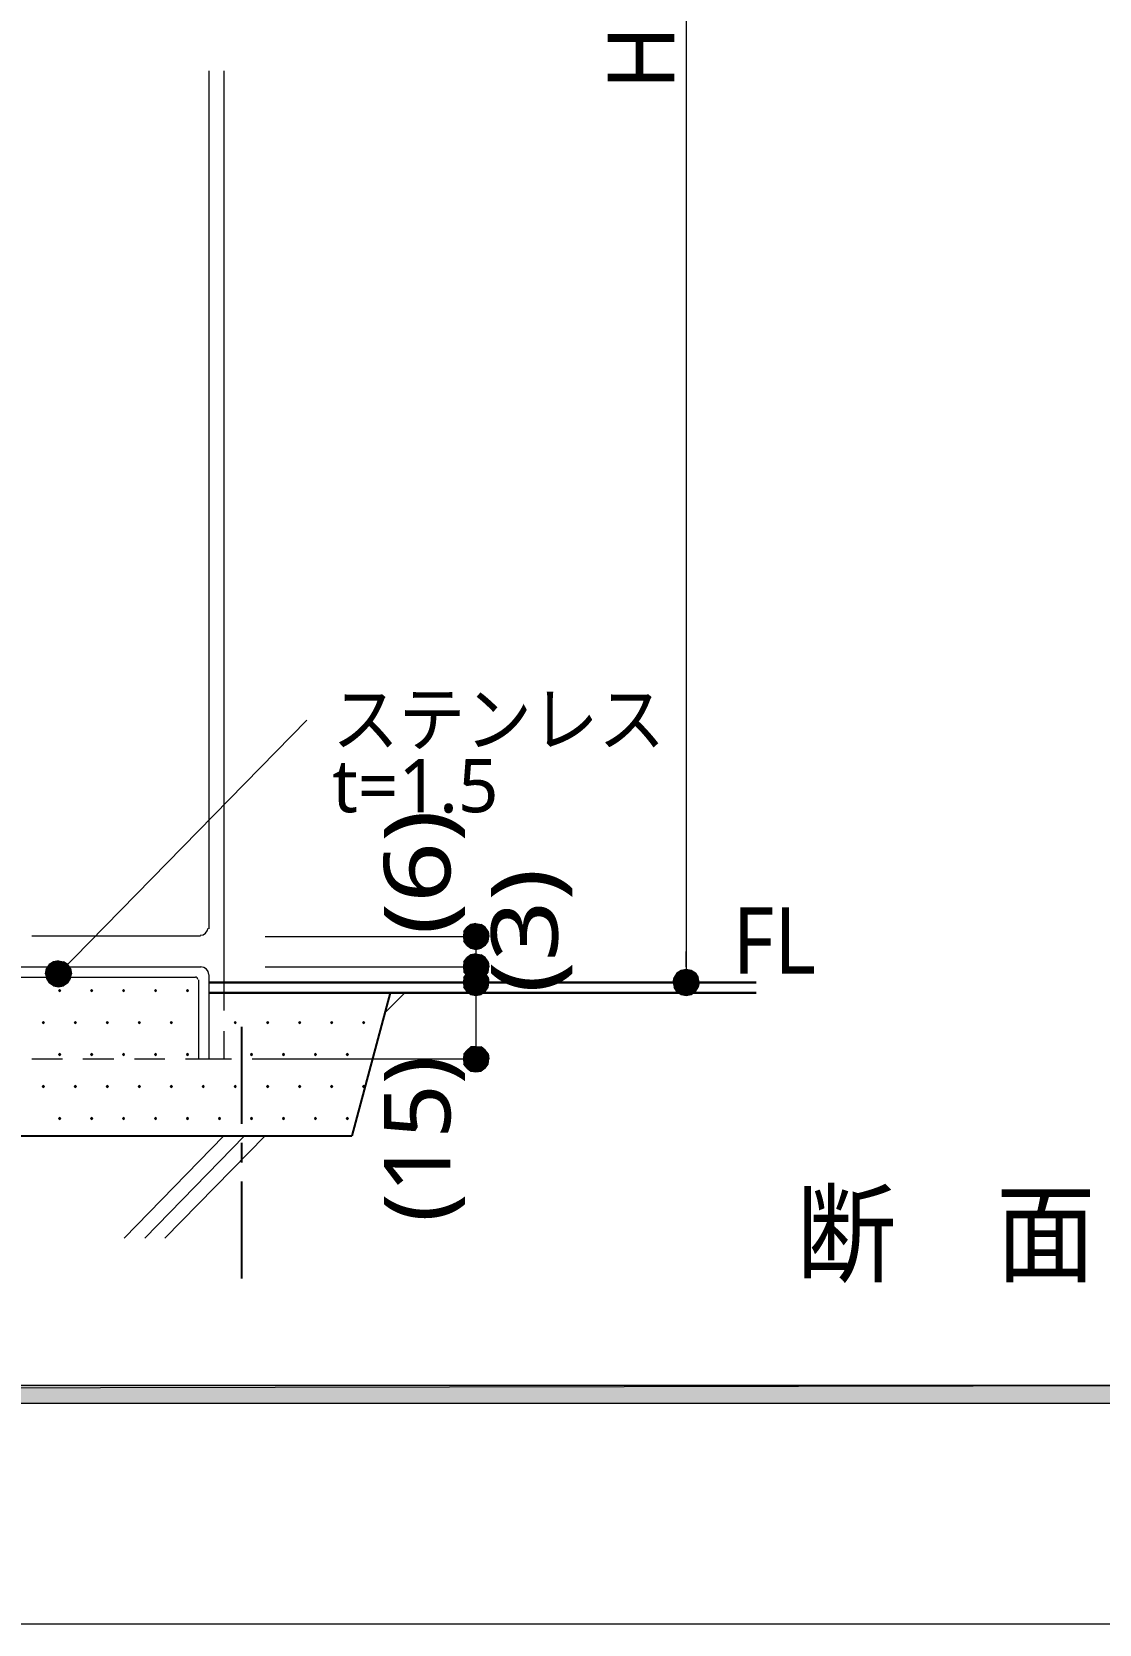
# Model space of a CAD drawing. Header units: millimetres. Extents: x 0 to 420, y 0 to 297.
# Drawn here: x 337 to 378.7, y 157 to 219.2 of the extents above; entities that cross this region are included whole.
import ezdxf
from ezdxf.enums import TextEntityAlignment as Align

# ---------------------------------------------------------------- set-up
doc = ezdxf.new("R2010")
doc.units = ezdxf.units.MM
doc.styles.add('kst32b', font='NotoSansJP-Variable.ttf')

msp = doc.modelspace()

# ---------------------------------------------------------------- hatches: boundary and pattern name
h = msp.add_hatch(color=7)
h.paths.add_polyline_path([(354.118, 184.319), (353.97, 184.213), (354.309, 183.854), (354.118, 184.319)])
h.paths.add_polyline_path([(353.97, 184.213), (354.309, 183.854), (353.843, 184.044), (353.97, 184.213)])
h.paths.add_polyline_path([(354.309, 183.854), (353.843, 184.044), (353.822, 183.854), (354.309, 183.854)])
h = msp.add_hatch(color=7)
h.paths.add_polyline_path([(354.669, 184.213), (354.521, 184.319), (354.309, 183.854), (354.669, 184.213)])
h.paths.add_polyline_path([(354.521, 184.319), (354.309, 183.854), (354.309, 184.362), (354.521, 184.319)])
h.paths.add_polyline_path([(354.309, 183.854), (354.309, 184.362), (354.118, 184.319), (354.309, 183.854)])
h = msp.add_hatch(color=7)
h.paths.add_polyline_path([(354.796, 183.663), (354.817, 183.854), (354.309, 183.854), (354.796, 183.663)])
h.paths.add_polyline_path([(354.817, 183.854), (354.309, 183.854), (354.796, 184.044), (354.817, 183.854)])
h.paths.add_polyline_path([(354.309, 183.854), (354.796, 184.044), (354.669, 184.213), (354.309, 183.854)])
h = msp.add_hatch(color=7)
h.paths.add_polyline_path([(353.822, 183.854), (353.843, 183.663), (354.309, 183.854), (353.822, 183.854)])
h.paths.add_polyline_path([(353.843, 183.663), (354.309, 183.854), (353.97, 183.494), (353.843, 183.663)])
h.paths.add_polyline_path([(354.309, 183.854), (353.97, 183.494), (354.118, 183.388), (354.309, 183.854)])
for points in [[(354.118, 183.388), (354.309, 183.346), (354.309, 183.854), (354.118, 183.388)], [(337.82, 182.859), (337.651, 182.753), (338.011, 182.393), (337.82, 182.859)], [(354.118, 182.181), (354.309, 182.16), (354.309, 182.668), (354.118, 182.181)], [(362.056, 182.245), (362.014, 182.054), (362.521, 182.054), (362.056, 182.245)], [(338.053, 181.779), (338.032, 181.758), (338.011, 181.737), (338.032, 181.716), (338.053, 181.695), (338.074, 181.716), (338.095, 181.737), (338.074, 181.758), (338.053, 181.779)], [(339.302, 181.779), (339.28, 181.758), (339.259, 181.737), (339.28, 181.716), (339.302, 181.695), (339.323, 181.716), (339.344, 181.737), (339.323, 181.758), (339.302, 181.779)], [(340.551, 181.779), (340.529, 181.758), (340.508, 181.737), (340.529, 181.716), (340.551, 181.695), (340.572, 181.716), (340.593, 181.737), (340.572, 181.758), (340.551, 181.779)], [(341.799, 181.779), (341.778, 181.758), (341.757, 181.737), (341.778, 181.716), (341.799, 181.695), (341.821, 181.716), (341.842, 181.737), (341.821, 181.758), (341.799, 181.779)], [(343.048, 181.779), (343.027, 181.758), (343.006, 181.737), (343.027, 181.716), (343.048, 181.695), (343.069, 181.716), (343.091, 181.737), (343.069, 181.758), (343.048, 181.779)], [(354.118, 181.589), (354.309, 181.546), (354.309, 182.054), (354.118, 181.589)], [(362.987, 181.864), (363.03, 182.054), (362.521, 182.054), (362.987, 181.864)], [(337.418, 180.53), (337.397, 180.509), (337.376, 180.488), (337.397, 180.467), (337.418, 180.446), (337.439, 180.467), (337.46, 180.488), (337.439, 180.509), (337.418, 180.53)], [(338.667, 180.53), (338.646, 180.509), (338.624, 180.488), (338.646, 180.467), (338.667, 180.446), (338.688, 180.467), (338.709, 180.488), (338.688, 180.509), (338.667, 180.53)], [(339.916, 180.53), (339.894, 180.509), (339.873, 180.488), (339.894, 180.467), (339.916, 180.446), (339.937, 180.467), (339.958, 180.488), (339.937, 180.509), (339.916, 180.53)], [(341.164, 180.53), (341.143, 180.509), (341.122, 180.488), (341.143, 180.467), (341.164, 180.446), (341.186, 180.467), (341.207, 180.488), (341.186, 180.509), (341.164, 180.53)], [(342.413, 180.53), (342.392, 180.509), (342.371, 180.488), (342.392, 180.467), (342.413, 180.446), (342.434, 180.467), (342.455, 180.488), (342.434, 180.509), (342.413, 180.53)], [(344.911, 180.53), (344.89, 180.509), (344.869, 180.488), (344.89, 180.467), (344.911, 180.446), (344.932, 180.467), (344.953, 180.488), (344.932, 180.509), (344.911, 180.53)], [(346.181, 180.53), (346.16, 180.509), (346.138, 180.488), (346.16, 180.467), (346.181, 180.446), (346.202, 180.467), (346.223, 180.488), (346.202, 180.509), (346.181, 180.53)], [(347.43, 180.53), (347.409, 180.509), (347.387, 180.488), (347.409, 180.467), (347.43, 180.446), (347.451, 180.467), (347.472, 180.488), (347.451, 180.509), (347.43, 180.53)], [(348.679, 180.53), (348.657, 180.509), (348.636, 180.488), (348.657, 180.467), (348.679, 180.446), (348.7, 180.467), (348.721, 180.488), (348.7, 180.509), (348.679, 180.53)], [(349.927, 180.53), (349.906, 180.509), (349.885, 180.488), (349.906, 180.467), (349.927, 180.446), (349.948, 180.467), (349.97, 180.488), (349.948, 180.509), (349.927, 180.53)], [(338.053, 179.282), (338.032, 179.26), (338.011, 179.239), (338.032, 179.218), (338.053, 179.197), (338.074, 179.218), (338.095, 179.239), (338.074, 179.26), (338.053, 179.282)], [(339.302, 179.282), (339.28, 179.26), (339.259, 179.239), (339.28, 179.218), (339.302, 179.197), (339.323, 179.218), (339.344, 179.239), (339.323, 179.26), (339.302, 179.282)], [(340.551, 179.282), (340.529, 179.26), (340.508, 179.239), (340.529, 179.218), (340.551, 179.197), (340.572, 179.218), (340.593, 179.239), (340.572, 179.26), (340.551, 179.282)], [(341.799, 179.282), (341.778, 179.26), (341.757, 179.239), (341.778, 179.218), (341.799, 179.197), (341.821, 179.218), (341.842, 179.239), (341.821, 179.26), (341.799, 179.282)], [(343.048, 179.282), (343.027, 179.26), (343.006, 179.239), (343.027, 179.218), (343.048, 179.197), (343.069, 179.218), (343.091, 179.239), (343.069, 179.26), (343.048, 179.282)], [(345.546, 179.282), (345.525, 179.26), (345.504, 179.239), (345.525, 179.218), (345.546, 179.197), (345.567, 179.218), (345.588, 179.239), (345.567, 179.26), (345.546, 179.282)], [(346.795, 179.282), (346.773, 179.26), (346.752, 179.239), (346.773, 179.218), (346.795, 179.197), (346.816, 179.218), (346.837, 179.239), (346.816, 179.26), (346.795, 179.282)], [(348.044, 179.282), (348.022, 179.26), (348.001, 179.239), (348.022, 179.218), (348.044, 179.197), (348.065, 179.218), (348.086, 179.239), (348.065, 179.26), (348.044, 179.282)], [(349.292, 179.282), (349.271, 179.26), (349.25, 179.239), (349.271, 179.218), (349.292, 179.197), (349.313, 179.218), (349.335, 179.239), (349.313, 179.26), (349.292, 179.282)], [(354.118, 178.583), (354.309, 178.562), (354.309, 179.07), (354.118, 178.583)], [(337.418, 178.033), (337.397, 178.012), (337.376, 177.99), (337.397, 177.969), (337.418, 177.948), (337.439, 177.969), (337.46, 177.99), (337.439, 178.012), (337.418, 178.033)], [(338.667, 178.033), (338.646, 178.012), (338.624, 177.99), (338.646, 177.969), (338.667, 177.948), (338.688, 177.969), (338.709, 177.99), (338.688, 178.012), (338.667, 178.033)], [(339.916, 178.033), (339.894, 178.012), (339.873, 177.99), (339.894, 177.969), (339.916, 177.948), (339.937, 177.969), (339.958, 177.99), (339.937, 178.012), (339.916, 178.033)], [(341.164, 178.033), (341.143, 178.012), (341.122, 177.99), (341.143, 177.969), (341.164, 177.948), (341.186, 177.969), (341.207, 177.99), (341.186, 178.012), (341.164, 178.033)], [(342.413, 178.033), (342.392, 178.012), (342.371, 177.99), (342.392, 177.969), (342.413, 177.948), (342.434, 177.969), (342.455, 177.99), (342.434, 178.012), (342.413, 178.033)], [(343.662, 178.033), (343.641, 178.012), (343.62, 177.99), (343.641, 177.969), (343.662, 177.948), (343.683, 177.969), (343.704, 177.99), (343.683, 178.012), (343.662, 178.033)], [(344.911, 178.033), (344.89, 178.012), (344.869, 177.99), (344.89, 177.969), (344.911, 177.948), (344.932, 177.969), (344.953, 177.99), (344.932, 178.012), (344.911, 178.033)], [(346.181, 178.033), (346.16, 178.012), (346.138, 177.99), (346.16, 177.969), (346.181, 177.948), (346.202, 177.969), (346.223, 177.99), (346.202, 178.012), (346.181, 178.033)], [(347.43, 178.033), (347.409, 178.012), (347.387, 177.99), (347.409, 177.969), (347.43, 177.948), (347.451, 177.969), (347.472, 177.99), (347.451, 178.012), (347.43, 178.033)], [(348.679, 178.033), (348.657, 178.012), (348.636, 177.99), (348.657, 177.969), (348.679, 177.948), (348.7, 177.969), (348.721, 177.99), (348.7, 178.012), (348.679, 178.033)], [(349.927, 178.033), (349.906, 178.012), (349.885, 177.99), (349.906, 177.969), (349.927, 177.948), (349.948, 177.969), (349.97, 177.99), (349.948, 178.012), (349.927, 178.033)], [(338.053, 176.784), (338.032, 176.763), (338.011, 176.742), (338.032, 176.721), (338.053, 176.699), (338.074, 176.721), (338.095, 176.742), (338.074, 176.763), (338.053, 176.784)], [(339.302, 176.784), (339.28, 176.763), (339.259, 176.742), (339.28, 176.721), (339.302, 176.699), (339.323, 176.721), (339.344, 176.742), (339.323, 176.763), (339.302, 176.784)], [(340.551, 176.784), (340.529, 176.763), (340.508, 176.742), (340.529, 176.721), (340.551, 176.699), (340.572, 176.721), (340.593, 176.742), (340.572, 176.763), (340.551, 176.784)], [(341.799, 176.784), (341.778, 176.763), (341.757, 176.742), (341.778, 176.721), (341.799, 176.699), (341.821, 176.721), (341.842, 176.742), (341.821, 176.763), (341.799, 176.784)], [(343.048, 176.784), (343.027, 176.763), (343.006, 176.742), (343.027, 176.721), (343.048, 176.699), (343.069, 176.721), (343.091, 176.742), (343.069, 176.763), (343.048, 176.784)], [(344.297, 176.784), (344.276, 176.763), (344.255, 176.742), (344.276, 176.721), (344.297, 176.699), (344.318, 176.721), (344.339, 176.742), (344.318, 176.763), (344.297, 176.784)], [(345.546, 176.784), (345.525, 176.763), (345.504, 176.742), (345.525, 176.721), (345.546, 176.699), (345.567, 176.721), (345.588, 176.742), (345.567, 176.763), (345.546, 176.784)], [(346.795, 176.784), (346.773, 176.763), (346.752, 176.742), (346.773, 176.721), (346.795, 176.699), (346.816, 176.721), (346.837, 176.742), (346.816, 176.763), (346.795, 176.784)], [(348.044, 176.784), (348.022, 176.763), (348.001, 176.742), (348.022, 176.721), (348.044, 176.699), (348.065, 176.721), (348.086, 176.742), (348.065, 176.763), (348.044, 176.784)], [(349.292, 176.784), (349.271, 176.763), (349.25, 176.742), (349.271, 176.721), (349.292, 176.699), (349.313, 176.721), (349.335, 176.742), (349.313, 176.763), (349.292, 176.784)]]:
    msp.add_hatch(color=7).paths.add_polyline_path(points)
h = msp.add_hatch(color=7)
h.paths.add_polyline_path([(354.309, 183.346), (354.521, 183.388), (354.309, 183.854), (354.309, 183.346)])
h.paths.add_polyline_path([(354.521, 183.388), (354.309, 183.854), (354.669, 183.494), (354.521, 183.388)])
h.paths.add_polyline_path([(354.309, 183.854), (354.669, 183.494), (354.796, 183.663), (354.309, 183.854)])
h = msp.add_hatch(color=7)
h.paths.add_polyline_path([(338.37, 182.753), (338.201, 182.859), (338.011, 182.393), (338.37, 182.753)])
h.paths.add_polyline_path([(338.201, 182.859), (338.011, 182.393), (338.011, 182.901), (338.201, 182.859)])
h.paths.add_polyline_path([(338.011, 182.393), (338.011, 182.901), (337.82, 182.859), (338.011, 182.393)])
h = msp.add_hatch(color=7)
h.paths.add_polyline_path([(354.118, 183.134), (353.97, 183.028), (354.309, 182.668), (354.118, 183.134)])
h.paths.add_polyline_path([(353.97, 183.028), (354.309, 182.668), (353.843, 182.859), (353.97, 183.028)])
h.paths.add_polyline_path([(354.309, 182.668), (353.843, 182.859), (353.822, 182.668), (354.309, 182.668)])
h = msp.add_hatch(color=7)
h.paths.add_polyline_path([(354.669, 183.028), (354.521, 183.134), (354.309, 182.668), (354.669, 183.028)])
h.paths.add_polyline_path([(354.521, 183.134), (354.309, 182.668), (354.309, 183.176), (354.521, 183.134)])
h.paths.add_polyline_path([(354.309, 182.668), (354.309, 183.176), (354.118, 183.134), (354.309, 182.668)])
h = msp.add_hatch(color=7)
h.paths.add_polyline_path([(354.796, 182.457), (354.817, 182.668), (354.309, 182.668), (354.796, 182.457)])
h.paths.add_polyline_path([(354.817, 182.668), (354.309, 182.668), (354.796, 182.859), (354.817, 182.668)])
h.paths.add_polyline_path([(354.309, 182.668), (354.796, 182.859), (354.669, 183.028), (354.309, 182.668)])
h = msp.add_hatch(color=7)
h.paths.add_polyline_path([(337.651, 182.753), (337.545, 182.605), (338.011, 182.393), (337.651, 182.753)])
h.paths.add_polyline_path([(337.545, 182.605), (338.011, 182.393), (337.503, 182.393), (337.545, 182.605)])
h.paths.add_polyline_path([(338.011, 182.393), (337.503, 182.393), (337.545, 182.203), (338.011, 182.393)])
h = msp.add_hatch(color=7)
h.paths.add_polyline_path([(337.545, 182.203), (337.651, 182.033), (338.011, 182.393), (337.545, 182.203)])
h.paths.add_polyline_path([(337.651, 182.033), (338.011, 182.393), (337.82, 181.928), (337.651, 182.033)])
h.paths.add_polyline_path([(338.011, 182.393), (337.82, 181.928), (338.011, 181.885), (338.011, 182.393)])
h = msp.add_hatch(color=7)
h.paths.add_polyline_path([(338.476, 182.203), (338.519, 182.393), (338.011, 182.393), (338.476, 182.203)])
h.paths.add_polyline_path([(338.519, 182.393), (338.011, 182.393), (338.476, 182.605), (338.519, 182.393)])
h.paths.add_polyline_path([(338.011, 182.393), (338.476, 182.605), (338.37, 182.753), (338.011, 182.393)])
h = msp.add_hatch(color=7)
h.paths.add_polyline_path([(338.011, 181.885), (338.201, 181.928), (338.011, 182.393), (338.011, 181.885)])
h.paths.add_polyline_path([(338.201, 181.928), (338.011, 182.393), (338.37, 182.033), (338.201, 181.928)])
h.paths.add_polyline_path([(338.011, 182.393), (338.37, 182.033), (338.476, 182.203), (338.011, 182.393)])
h = msp.add_hatch(color=7)
h.paths.add_polyline_path([(353.822, 182.668), (353.843, 182.457), (354.309, 182.668), (353.822, 182.668)])
h.paths.add_polyline_path([(353.843, 182.457), (354.309, 182.668), (353.97, 182.308), (353.843, 182.457)])
h.paths.add_polyline_path([(354.309, 182.668), (353.97, 182.308), (354.118, 182.181), (354.309, 182.668)])
h = msp.add_hatch(color=7)
h.paths.add_polyline_path([(354.118, 182.52), (353.97, 182.414), (354.309, 182.054), (354.118, 182.52)])
h.paths.add_polyline_path([(353.97, 182.414), (354.309, 182.054), (353.843, 182.245), (353.97, 182.414)])
h.paths.add_polyline_path([(354.309, 182.054), (353.843, 182.245), (353.822, 182.054), (354.309, 182.054)])
h = msp.add_hatch(color=7)
h.paths.add_polyline_path([(354.669, 182.414), (354.521, 182.52), (354.309, 182.054), (354.669, 182.414)])
h.paths.add_polyline_path([(354.521, 182.52), (354.309, 182.054), (354.309, 182.562), (354.521, 182.52)])
h.paths.add_polyline_path([(354.309, 182.054), (354.309, 182.562), (354.118, 182.52), (354.309, 182.054)])
h = msp.add_hatch(color=7)
h.paths.add_polyline_path([(354.309, 182.16), (354.521, 182.181), (354.309, 182.668), (354.309, 182.16)])
h.paths.add_polyline_path([(354.521, 182.181), (354.309, 182.668), (354.669, 182.308), (354.521, 182.181)])
h.paths.add_polyline_path([(354.309, 182.668), (354.669, 182.308), (354.796, 182.457), (354.309, 182.668)])
h = msp.add_hatch(color=7)
h.paths.add_polyline_path([(354.796, 181.864), (354.817, 182.054), (354.309, 182.054), (354.796, 181.864)])
h.paths.add_polyline_path([(354.817, 182.054), (354.309, 182.054), (354.796, 182.245), (354.817, 182.054)])
h.paths.add_polyline_path([(354.309, 182.054), (354.796, 182.245), (354.669, 182.414), (354.309, 182.054)])
h = msp.add_hatch(color=7)
h.paths.add_polyline_path([(362.162, 182.414), (362.056, 182.245), (362.521, 182.054), (362.162, 182.414)])
h.paths.add_polyline_path([(362.056, 182.245), (362.521, 182.054), (362.014, 182.054), (362.056, 182.245)])
h.paths.add_polyline_path([(362.521, 182.054), (362.014, 182.054), (362.056, 181.864), (362.521, 182.054)])
h = msp.add_hatch(color=7)
h.paths.add_polyline_path([(362.521, 182.562), (362.331, 182.52), (362.521, 182.054), (362.521, 182.562)])
h.paths.add_polyline_path([(362.331, 182.52), (362.521, 182.054), (362.162, 182.414), (362.331, 182.52)])
h.paths.add_polyline_path([(362.521, 182.054), (362.162, 182.414), (362.056, 182.245), (362.521, 182.054)])
h = msp.add_hatch(color=7)
h.paths.add_polyline_path([(362.712, 182.52), (362.521, 182.562), (362.521, 182.054), (362.712, 182.52)])
h.paths.add_polyline_path([(362.521, 182.562), (362.521, 182.054), (362.331, 182.52), (362.521, 182.562)])
h.paths.add_polyline_path([(362.521, 182.054), (362.331, 182.52), (362.162, 182.414), (362.521, 182.054)])
h = msp.add_hatch(color=7)
h.paths.add_polyline_path([(362.987, 182.245), (362.881, 182.414), (362.521, 182.054), (362.987, 182.245)])
h.paths.add_polyline_path([(362.881, 182.414), (362.521, 182.054), (362.712, 182.52), (362.881, 182.414)])
h.paths.add_polyline_path([(362.521, 182.054), (362.712, 182.52), (362.521, 182.562), (362.521, 182.054)])
h = msp.add_hatch(color=7)
h.paths.add_polyline_path([(363.03, 182.054), (362.987, 182.245), (362.521, 182.054), (363.03, 182.054)])
h.paths.add_polyline_path([(362.987, 182.245), (362.521, 182.054), (362.881, 182.414), (362.987, 182.245)])
h.paths.add_polyline_path([(362.521, 182.054), (362.881, 182.414), (362.712, 182.52), (362.521, 182.054)])
h = msp.add_hatch(color=7)
h.paths.add_polyline_path([(362.881, 181.695), (362.987, 181.864), (362.521, 182.054), (362.881, 181.695)])
h.paths.add_polyline_path([(362.987, 181.864), (362.521, 182.054), (363.03, 182.054), (362.987, 181.864)])
h.paths.add_polyline_path([(362.521, 182.054), (363.03, 182.054), (362.987, 182.245), (362.521, 182.054)])
h = msp.add_hatch(color=7)
h.paths.add_polyline_path([(353.822, 182.054), (353.843, 181.864), (354.309, 182.054), (353.822, 182.054)])
h.paths.add_polyline_path([(353.843, 181.864), (354.309, 182.054), (353.97, 181.695), (353.843, 181.864)])
h.paths.add_polyline_path([(354.309, 182.054), (353.97, 181.695), (354.118, 181.589), (354.309, 182.054)])
h = msp.add_hatch(color=7)
h.paths.add_polyline_path([(354.309, 181.546), (354.521, 181.589), (354.309, 182.054), (354.309, 181.546)])
h.paths.add_polyline_path([(354.521, 181.589), (354.309, 182.054), (354.669, 181.695), (354.521, 181.589)])
h.paths.add_polyline_path([(354.309, 182.054), (354.669, 181.695), (354.796, 181.864), (354.309, 182.054)])
h = msp.add_hatch(color=7)
h.paths.add_polyline_path([(362.014, 182.054), (362.056, 181.864), (362.521, 182.054), (362.014, 182.054)])
h.paths.add_polyline_path([(362.056, 181.864), (362.521, 182.054), (362.162, 181.695), (362.056, 181.864)])
h.paths.add_polyline_path([(362.521, 182.054), (362.162, 181.695), (362.331, 181.589), (362.521, 182.054)])
h = msp.add_hatch(color=7)
h.paths.add_polyline_path([(362.056, 181.864), (362.162, 181.695), (362.521, 182.054), (362.056, 181.864)])
h.paths.add_polyline_path([(362.162, 181.695), (362.521, 182.054), (362.331, 181.589), (362.162, 181.695)])
h.paths.add_polyline_path([(362.521, 182.054), (362.331, 181.589), (362.521, 181.546), (362.521, 182.054)])
h = msp.add_hatch(color=7)
h.paths.add_polyline_path([(362.331, 181.589), (362.521, 181.546), (362.521, 182.054), (362.331, 181.589)])
h.paths.add_polyline_path([(362.521, 181.546), (362.521, 182.054), (362.712, 181.589), (362.521, 181.546)])
h.paths.add_polyline_path([(362.521, 182.054), (362.712, 181.589), (362.881, 181.695), (362.521, 182.054)])
h = msp.add_hatch(color=7)
h.paths.add_polyline_path([(362.521, 181.546), (362.712, 181.589), (362.521, 182.054), (362.521, 181.546)])
h.paths.add_polyline_path([(362.712, 181.589), (362.521, 182.054), (362.881, 181.695), (362.712, 181.589)])
h.paths.add_polyline_path([(362.521, 182.054), (362.881, 181.695), (362.987, 181.864), (362.521, 182.054)])
h = msp.add_hatch(color=7)
h.paths.add_polyline_path([(354.118, 179.536), (353.97, 179.409), (354.309, 179.07), (354.118, 179.536)])
h.paths.add_polyline_path([(353.97, 179.409), (354.309, 179.07), (353.843, 179.26), (353.97, 179.409)])
h.paths.add_polyline_path([(354.309, 179.07), (353.843, 179.26), (353.822, 179.07), (354.309, 179.07)])
h = msp.add_hatch(color=7)
h.paths.add_polyline_path([(354.669, 179.409), (354.521, 179.536), (354.309, 179.07), (354.669, 179.409)])
h.paths.add_polyline_path([(354.521, 179.536), (354.309, 179.07), (354.309, 179.557), (354.521, 179.536)])
h.paths.add_polyline_path([(354.309, 179.07), (354.309, 179.557), (354.118, 179.536), (354.309, 179.07)])
h = msp.add_hatch(color=7)
h.paths.add_polyline_path([(354.796, 178.858), (354.817, 179.07), (354.309, 179.07), (354.796, 178.858)])
h.paths.add_polyline_path([(354.817, 179.07), (354.309, 179.07), (354.796, 179.26), (354.817, 179.07)])
h.paths.add_polyline_path([(354.309, 179.07), (354.796, 179.26), (354.669, 179.409), (354.309, 179.07)])
h = msp.add_hatch(color=7)
h.paths.add_polyline_path([(353.822, 179.07), (353.843, 178.858), (354.309, 179.07), (353.822, 179.07)])
h.paths.add_polyline_path([(353.843, 178.858), (354.309, 179.07), (353.97, 178.71), (353.843, 178.858)])
h.paths.add_polyline_path([(354.309, 179.07), (353.97, 178.71), (354.118, 178.583), (354.309, 179.07)])
h = msp.add_hatch(color=7)
h.paths.add_polyline_path([(354.309, 178.562), (354.521, 178.583), (354.309, 179.07), (354.309, 178.562)])
h.paths.add_polyline_path([(354.521, 178.583), (354.309, 179.07), (354.669, 178.71), (354.521, 178.583)])
h.paths.add_polyline_path([(354.309, 179.07), (354.669, 178.71), (354.796, 178.858), (354.309, 179.07)])
h = msp.add_hatch(color=7)
h.paths.add_polyline_path([(394.166, 165.629), (394.166, 166.328), (26.183, 165.629), (394.166, 165.629)])
h.paths.add_polyline_path([(394.166, 166.328), (26.183, 165.629), (26.183, 166.328), (394.166, 166.328)])

# ---------------------------------------------------------------- linework, layer by layer
at = {"lineweight": 13}
for points in [[(362.521, 247.269), (362.521, 182.054)], [(343.874, 217.657), (343.874, 184.15)], [(344.466, 217.657), (344.466, 182.054)], [(338.011, 182.393), (347.705, 192.299)], [(343.546, 183.896), (343.659, 183.918), (343.754, 183.977), (343.821, 184.067), (343.852, 184.178)], [(336.973, 183.875), (343.556, 183.875)], [(346.075, 183.854), (354.309, 183.854)], [(354.309, 183.854), (354.309, 182.668), (354.309, 182.054), (354.309, 179.07)], [(362.521, 182.668), (362.521, 183.261)], [(333.777, 182.266), (343.366, 182.266)], [(333.968, 182.668), (343.577, 182.668)], [(343.45, 182.171), (343.443, 182.208), (343.422, 182.238), (343.392, 182.259), (343.355, 182.266)], [(343.874, 182.361), (343.85, 182.481), (343.784, 182.578), (343.686, 182.644), (343.567, 182.668)], [(343.874, 182.351), (343.874, 179.07)], [(346.075, 182.668), (354.309, 182.668)], [(343.471, 182.16), (343.471, 179.07)], [(344.466, 182.054), (344.466, 180.954)], [(351.536, 181.652), (350.753, 180.869)], [(344.466, 180.15), (344.466, 179.07)], [(336.973, 179.07), (338.159, 179.07)], [(338.963, 179.07), (340.17, 179.07)], [(340.974, 179.07), (342.159, 179.07)], [(342.963, 179.07), (343.874, 179.07)], [(343.471, 179.07), (343.874, 179.07)], [(343.874, 179.07), (344.763, 179.07)], [(345.567, 179.07), (346.456, 179.07)], [(346.075, 179.07), (354.309, 179.07)], [(344.466, 176.064), (340.572, 172.064)], [(345.271, 176.064), (341.376, 172.064)], [(346.075, 176.064), (342.159, 172.064)], [(394.166, 156.993), (26.183, 156.993)]]:
    msp.add_lwpolyline(points, dxfattribs=at)
at = {"lineweight": 0}
for points in [[(353.97, 184.213), (354.309, 183.854), (353.843, 184.044)], [(354.118, 184.319), (353.97, 184.213), (354.309, 183.854)], [(354.309, 183.854), (354.309, 184.362), (354.118, 184.319)], [(354.521, 184.319), (354.309, 183.854), (354.309, 184.362)], [(354.669, 184.213), (354.521, 184.319), (354.309, 183.854)], [(354.309, 183.854), (354.796, 184.044), (354.669, 184.213)], [(354.309, 183.854), (353.843, 184.044), (353.822, 183.854)], [(353.822, 183.854), (353.843, 183.663), (354.309, 183.854)], [(353.843, 183.663), (354.309, 183.854), (353.97, 183.494)], [(354.309, 183.854), (353.97, 183.494), (354.118, 183.388)], [(354.118, 183.388), (354.309, 183.346), (354.309, 183.854)], [(354.817, 183.854), (354.309, 183.854), (354.796, 184.044)], [(354.309, 183.346), (354.521, 183.388), (354.309, 183.854)], [(354.521, 183.388), (354.309, 183.854), (354.669, 183.494)], [(354.309, 183.854), (354.669, 183.494), (354.796, 183.663)], [(354.796, 183.663), (354.817, 183.854), (354.309, 183.854)], [(337.82, 182.859), (337.651, 182.753), (338.011, 182.393)], [(338.011, 182.393), (338.011, 182.901), (337.82, 182.859)], [(338.201, 182.859), (338.011, 182.393), (338.011, 182.901)], [(338.37, 182.753), (338.201, 182.859), (338.011, 182.393)], [(354.309, 182.668), (353.843, 182.859), (353.822, 182.668)], [(353.97, 183.028), (354.309, 182.668), (353.843, 182.859)], [(354.118, 183.134), (353.97, 183.028), (354.309, 182.668)], [(354.309, 182.668), (354.309, 183.176), (354.118, 183.134)], [(354.521, 183.134), (354.309, 182.668), (354.309, 183.176)], [(354.669, 183.028), (354.521, 183.134), (354.309, 182.668)], [(354.309, 182.668), (354.796, 182.859), (354.669, 183.028)], [(354.817, 182.668), (354.309, 182.668), (354.796, 182.859)], [(337.545, 182.605), (338.011, 182.393), (337.503, 182.393)], [(338.011, 182.393), (337.503, 182.393), (337.545, 182.203)], [(337.651, 182.753), (337.545, 182.605), (338.011, 182.393)], [(337.545, 182.203), (337.651, 182.033), (338.011, 182.393)], [(337.651, 182.033), (338.011, 182.393), (337.82, 181.928)], [(338.011, 182.393), (337.82, 181.928), (338.011, 181.885)], [(338.011, 182.393), (338.476, 182.605), (338.37, 182.753)], [(338.519, 182.393), (338.011, 182.393), (338.476, 182.605)], [(338.011, 181.885), (338.201, 181.928), (338.011, 182.393)], [(338.201, 181.928), (338.011, 182.393), (338.37, 182.033)], [(338.011, 182.393), (338.37, 182.033), (338.476, 182.203)], [(338.476, 182.203), (338.519, 182.393), (338.011, 182.393)], [(353.822, 182.668), (353.843, 182.457), (354.309, 182.668)], [(354.309, 182.054), (353.843, 182.245), (353.822, 182.054)], [(353.843, 182.457), (354.309, 182.668), (353.97, 182.308)], [(353.97, 182.414), (354.309, 182.054), (353.843, 182.245)], [(354.309, 182.668), (353.97, 182.308), (354.118, 182.181)], [(354.118, 182.52), (353.97, 182.414), (354.309, 182.054)], [(354.118, 182.181), (354.309, 182.16), (354.309, 182.668)], [(354.309, 182.054), (354.309, 182.562), (354.118, 182.52)], [(354.309, 182.16), (354.521, 182.181), (354.309, 182.668)], [(354.521, 182.181), (354.309, 182.668), (354.669, 182.308)], [(354.309, 182.668), (354.669, 182.308), (354.796, 182.457)], [(354.796, 182.457), (354.817, 182.668), (354.309, 182.668)], [(354.521, 182.52), (354.309, 182.054), (354.309, 182.562)], [(354.669, 182.414), (354.521, 182.52), (354.309, 182.054)], [(354.309, 182.054), (354.796, 182.245), (354.669, 182.414)], [(354.817, 182.054), (354.309, 182.054), (354.796, 182.245)], [(362.056, 182.245), (362.521, 182.054), (362.014, 182.054)], [(362.056, 182.245), (362.014, 182.054), (362.521, 182.054)], [(362.162, 182.414), (362.056, 182.245), (362.521, 182.054)], [(362.521, 182.054), (362.162, 182.414), (362.056, 182.245)], [(362.521, 182.054), (362.331, 182.52), (362.162, 182.414)], [(362.331, 182.52), (362.521, 182.054), (362.162, 182.414)], [(362.521, 182.562), (362.521, 182.054), (362.331, 182.52)], [(362.521, 182.562), (362.331, 182.52), (362.521, 182.054)], [(362.712, 182.52), (362.521, 182.562), (362.521, 182.054)], [(362.521, 182.054), (362.712, 182.52), (362.521, 182.562)], [(362.521, 182.054), (362.881, 182.414), (362.712, 182.52)], [(362.881, 182.414), (362.521, 182.054), (362.712, 182.52)], [(362.987, 182.245), (362.521, 182.054), (362.881, 182.414)], [(362.987, 182.245), (362.881, 182.414), (362.521, 182.054)], [(363.03, 182.054), (362.987, 182.245), (362.521, 182.054)], [(362.521, 182.054), (363.03, 182.054), (362.987, 182.245)], [(338.053, 181.779), (338.032, 181.758), (338.011, 181.737), (338.032, 181.716), (338.053, 181.695), (338.074, 181.716), (338.095, 181.737), (338.074, 181.758)], [(339.302, 181.779), (339.28, 181.758), (339.259, 181.737), (339.28, 181.716), (339.302, 181.695), (339.323, 181.716), (339.344, 181.737), (339.323, 181.758)], [(340.551, 181.779), (340.529, 181.758), (340.508, 181.737), (340.529, 181.716), (340.551, 181.695), (340.572, 181.716), (340.593, 181.737), (340.572, 181.758)], [(341.799, 181.779), (341.778, 181.758), (341.757, 181.737), (341.778, 181.716), (341.799, 181.695), (341.821, 181.716), (341.842, 181.737), (341.821, 181.758)], [(343.048, 181.779), (343.027, 181.758), (343.006, 181.737), (343.027, 181.716), (343.048, 181.695), (343.069, 181.716), (343.091, 181.737), (343.069, 181.758)], [(353.822, 182.054), (353.843, 181.864), (354.309, 182.054)], [(353.843, 181.864), (354.309, 182.054), (353.97, 181.695)], [(354.309, 182.054), (353.97, 181.695), (354.118, 181.589)], [(354.118, 181.589), (354.309, 181.546), (354.309, 182.054)], [(354.309, 181.546), (354.521, 181.589), (354.309, 182.054)], [(354.521, 181.589), (354.309, 182.054), (354.669, 181.695)], [(354.309, 182.054), (354.669, 181.695), (354.796, 181.864)], [(354.796, 181.864), (354.817, 182.054), (354.309, 182.054)], [(362.521, 182.054), (362.014, 182.054), (362.056, 181.864)], [(362.014, 182.054), (362.056, 181.864), (362.521, 182.054)], [(362.056, 181.864), (362.162, 181.695), (362.521, 182.054)], [(362.056, 181.864), (362.521, 182.054), (362.162, 181.695)], [(362.162, 181.695), (362.521, 182.054), (362.331, 181.589)], [(362.521, 182.054), (362.162, 181.695), (362.331, 181.589)], [(362.521, 182.054), (362.331, 181.589), (362.521, 181.546)], [(362.331, 181.589), (362.521, 181.546), (362.521, 182.054)], [(362.521, 181.546), (362.712, 181.589), (362.521, 182.054)], [(362.712, 181.589), (362.521, 182.054), (362.881, 181.695)], [(362.521, 182.054), (362.881, 181.695), (362.987, 181.864)], [(362.987, 181.864), (363.03, 182.054), (362.521, 182.054)], [(362.521, 181.546), (362.521, 182.054), (362.712, 181.589)], [(362.521, 182.054), (362.712, 181.589), (362.881, 181.695)], [(362.881, 181.695), (362.987, 181.864), (362.521, 182.054)], [(362.987, 181.864), (362.521, 182.054), (363.03, 182.054)], [(337.418, 180.53), (337.397, 180.509), (337.376, 180.488), (337.397, 180.467), (337.418, 180.446), (337.439, 180.467), (337.46, 180.488), (337.439, 180.509)], [(338.667, 180.53), (338.646, 180.509), (338.624, 180.488), (338.646, 180.467), (338.667, 180.446), (338.688, 180.467), (338.709, 180.488), (338.688, 180.509)], [(339.916, 180.53), (339.894, 180.509), (339.873, 180.488), (339.894, 180.467), (339.916, 180.446), (339.937, 180.467), (339.958, 180.488), (339.937, 180.509)], [(341.164, 180.53), (341.143, 180.509), (341.122, 180.488), (341.143, 180.467), (341.164, 180.446), (341.186, 180.467), (341.207, 180.488), (341.186, 180.509)], [(342.413, 180.53), (342.392, 180.509), (342.371, 180.488), (342.392, 180.467), (342.413, 180.446), (342.434, 180.467), (342.455, 180.488), (342.434, 180.509)], [(344.911, 180.53), (344.89, 180.509), (344.869, 180.488), (344.89, 180.467), (344.911, 180.446), (344.932, 180.467), (344.953, 180.488), (344.932, 180.509)], [(346.181, 180.53), (346.16, 180.509), (346.138, 180.488), (346.16, 180.467), (346.181, 180.446), (346.202, 180.467), (346.223, 180.488), (346.202, 180.509)], [(347.43, 180.53), (347.409, 180.509), (347.387, 180.488), (347.409, 180.467), (347.43, 180.446), (347.451, 180.467), (347.472, 180.488), (347.451, 180.509)], [(348.679, 180.53), (348.657, 180.509), (348.636, 180.488), (348.657, 180.467), (348.679, 180.446), (348.7, 180.467), (348.721, 180.488), (348.7, 180.509)], [(349.927, 180.53), (349.906, 180.509), (349.885, 180.488), (349.906, 180.467), (349.927, 180.446), (349.948, 180.467), (349.97, 180.488), (349.948, 180.509)], [(338.053, 179.282), (338.032, 179.26), (338.011, 179.239), (338.032, 179.218), (338.053, 179.197), (338.074, 179.218), (338.095, 179.239), (338.074, 179.26)], [(339.302, 179.282), (339.28, 179.26), (339.259, 179.239), (339.28, 179.218), (339.302, 179.197), (339.323, 179.218), (339.344, 179.239), (339.323, 179.26)], [(340.551, 179.282), (340.529, 179.26), (340.508, 179.239), (340.529, 179.218), (340.551, 179.197), (340.572, 179.218), (340.593, 179.239), (340.572, 179.26)], [(341.799, 179.282), (341.778, 179.26), (341.757, 179.239), (341.778, 179.218), (341.799, 179.197), (341.821, 179.218), (341.842, 179.239), (341.821, 179.26)], [(343.048, 179.282), (343.027, 179.26), (343.006, 179.239), (343.027, 179.218), (343.048, 179.197), (343.069, 179.218), (343.091, 179.239), (343.069, 179.26)], [(345.546, 179.282), (345.525, 179.26), (345.504, 179.239), (345.525, 179.218), (345.546, 179.197), (345.567, 179.218), (345.588, 179.239), (345.567, 179.26)], [(346.795, 179.282), (346.773, 179.26), (346.752, 179.239), (346.773, 179.218), (346.795, 179.197), (346.816, 179.218), (346.837, 179.239), (346.816, 179.26)], [(348.044, 179.282), (348.022, 179.26), (348.001, 179.239), (348.022, 179.218), (348.044, 179.197), (348.065, 179.218), (348.086, 179.239), (348.065, 179.26)], [(349.292, 179.282), (349.271, 179.26), (349.25, 179.239), (349.271, 179.218), (349.292, 179.197), (349.313, 179.218), (349.335, 179.239), (349.313, 179.26)], [(354.309, 179.07), (353.843, 179.26), (353.822, 179.07)], [(353.97, 179.409), (354.309, 179.07), (353.843, 179.26)], [(354.118, 179.536), (353.97, 179.409), (354.309, 179.07)], [(354.309, 179.07), (354.309, 179.557), (354.118, 179.536)], [(354.521, 179.536), (354.309, 179.07), (354.309, 179.557)], [(354.669, 179.409), (354.521, 179.536), (354.309, 179.07)], [(354.309, 179.07), (354.796, 179.26), (354.669, 179.409)], [(354.817, 179.07), (354.309, 179.07), (354.796, 179.26)], [(353.822, 179.07), (353.843, 178.858), (354.309, 179.07)], [(353.843, 178.858), (354.309, 179.07), (353.97, 178.71)], [(354.309, 179.07), (353.97, 178.71), (354.118, 178.583)], [(354.118, 178.583), (354.309, 178.562), (354.309, 179.07)], [(354.309, 178.562), (354.521, 178.583), (354.309, 179.07)], [(354.521, 178.583), (354.309, 179.07), (354.669, 178.71)], [(354.309, 179.07), (354.669, 178.71), (354.796, 178.858)], [(354.796, 178.858), (354.817, 179.07), (354.309, 179.07)], [(337.418, 178.033), (337.397, 178.012), (337.376, 177.99), (337.397, 177.969), (337.418, 177.948), (337.439, 177.969), (337.46, 177.99), (337.439, 178.012)], [(338.667, 178.033), (338.646, 178.012), (338.624, 177.99), (338.646, 177.969), (338.667, 177.948), (338.688, 177.969), (338.709, 177.99), (338.688, 178.012)], [(339.916, 178.033), (339.894, 178.012), (339.873, 177.99), (339.894, 177.969), (339.916, 177.948), (339.937, 177.969), (339.958, 177.99), (339.937, 178.012)], [(341.164, 178.033), (341.143, 178.012), (341.122, 177.99), (341.143, 177.969), (341.164, 177.948), (341.186, 177.969), (341.207, 177.99), (341.186, 178.012)], [(342.413, 178.033), (342.392, 178.012), (342.371, 177.99), (342.392, 177.969), (342.413, 177.948), (342.434, 177.969), (342.455, 177.99), (342.434, 178.012)], [(343.662, 178.033), (343.641, 178.012), (343.62, 177.99), (343.641, 177.969), (343.662, 177.948), (343.683, 177.969), (343.704, 177.99), (343.683, 178.012)], [(344.911, 178.033), (344.89, 178.012), (344.869, 177.99), (344.89, 177.969), (344.911, 177.948), (344.932, 177.969), (344.953, 177.99), (344.932, 178.012)], [(346.181, 178.033), (346.16, 178.012), (346.138, 177.99), (346.16, 177.969), (346.181, 177.948), (346.202, 177.969), (346.223, 177.99), (346.202, 178.012)], [(347.43, 178.033), (347.409, 178.012), (347.387, 177.99), (347.409, 177.969), (347.43, 177.948), (347.451, 177.969), (347.472, 177.99), (347.451, 178.012)], [(348.679, 178.033), (348.657, 178.012), (348.636, 177.99), (348.657, 177.969), (348.679, 177.948), (348.7, 177.969), (348.721, 177.99), (348.7, 178.012)], [(349.927, 178.033), (349.906, 178.012), (349.885, 177.99), (349.906, 177.969), (349.927, 177.948), (349.948, 177.969), (349.97, 177.99), (349.948, 178.012)], [(338.053, 176.784), (338.032, 176.763), (338.011, 176.742), (338.032, 176.721), (338.053, 176.699), (338.074, 176.721), (338.095, 176.742), (338.074, 176.763)], [(339.302, 176.784), (339.28, 176.763), (339.259, 176.742), (339.28, 176.721), (339.302, 176.699), (339.323, 176.721), (339.344, 176.742), (339.323, 176.763)], [(340.551, 176.784), (340.529, 176.763), (340.508, 176.742), (340.529, 176.721), (340.551, 176.699), (340.572, 176.721), (340.593, 176.742), (340.572, 176.763)], [(341.799, 176.784), (341.778, 176.763), (341.757, 176.742), (341.778, 176.721), (341.799, 176.699), (341.821, 176.721), (341.842, 176.742), (341.821, 176.763)], [(343.048, 176.784), (343.027, 176.763), (343.006, 176.742), (343.027, 176.721), (343.048, 176.699), (343.069, 176.721), (343.091, 176.742), (343.069, 176.763)], [(344.297, 176.784), (344.276, 176.763), (344.255, 176.742), (344.276, 176.721), (344.297, 176.699), (344.318, 176.721), (344.339, 176.742), (344.318, 176.763)], [(345.546, 176.784), (345.525, 176.763), (345.504, 176.742), (345.525, 176.721), (345.546, 176.699), (345.567, 176.721), (345.588, 176.742), (345.567, 176.763)], [(346.795, 176.784), (346.773, 176.763), (346.752, 176.742), (346.773, 176.721), (346.795, 176.699), (346.816, 176.721), (346.837, 176.742), (346.816, 176.763)], [(348.044, 176.784), (348.022, 176.763), (348.001, 176.742), (348.022, 176.721), (348.044, 176.699), (348.065, 176.721), (348.086, 176.742), (348.065, 176.763)], [(349.292, 176.784), (349.271, 176.763), (349.25, 176.742), (349.271, 176.721), (349.292, 176.699), (349.313, 176.721), (349.335, 176.742), (349.313, 176.763)], [(394.166, 165.629), (394.166, 166.328), (26.183, 165.629)], [(394.166, 166.328), (26.183, 165.629), (26.183, 166.328)]]:
    msp.add_lwpolyline(points, close=True, dxfattribs=at)
at = {"lineweight": 30}
for points in [[(343.874, 182.054), (365.252, 182.054)], [(343.874, 181.652), (365.252, 181.652)]]:
    msp.add_lwpolyline(points, dxfattribs=at)
at = {"lineweight": 25}
for points in [[(350.964, 181.652), (349.462, 176.064)], [(345.165, 176.53), (345.165, 180.319)], [(311.679, 176.064), (349.462, 176.064)], [(345.165, 175.027), (345.165, 175.789)], [(345.165, 170.497), (345.165, 174.286)]]:
    msp.add_lwpolyline(points, dxfattribs=at)

# ---------------------------------------------------------------- texts
at = {"style": 'kst32b'}
msp.add_text('H', height=2.599, rotation=90, dxfattribs=at).set_placement((362.056, 216.916))
for s, height, p, p2 in [('ステンレス', 2.0791, (348.7, 191.304), (361.694, 191.304)), ('t=1.5', 2.0791, (348.7, 188.701), (355.197, 188.701)), ('(6)', 2.5989, (353.314, 183.917), (353.314, 188.79)), ('(3)', 2.5989, (357.505, 181.631), (357.505, 186.504)), ('FL', 2.5989, (364.342, 182.393), (367.59, 182.393)), ('(15)', 2.5989, (353.314, 172.699), (353.314, 179.196)), ('断\u3000面', 3.1187, (366.818, 170.688), (378.513, 170.688))]:
    msp.add_text(s, height=height, dxfattribs=at).set_placement(p, p2, align=Align.FIT)

doc.saveas('drawing.dxf')
